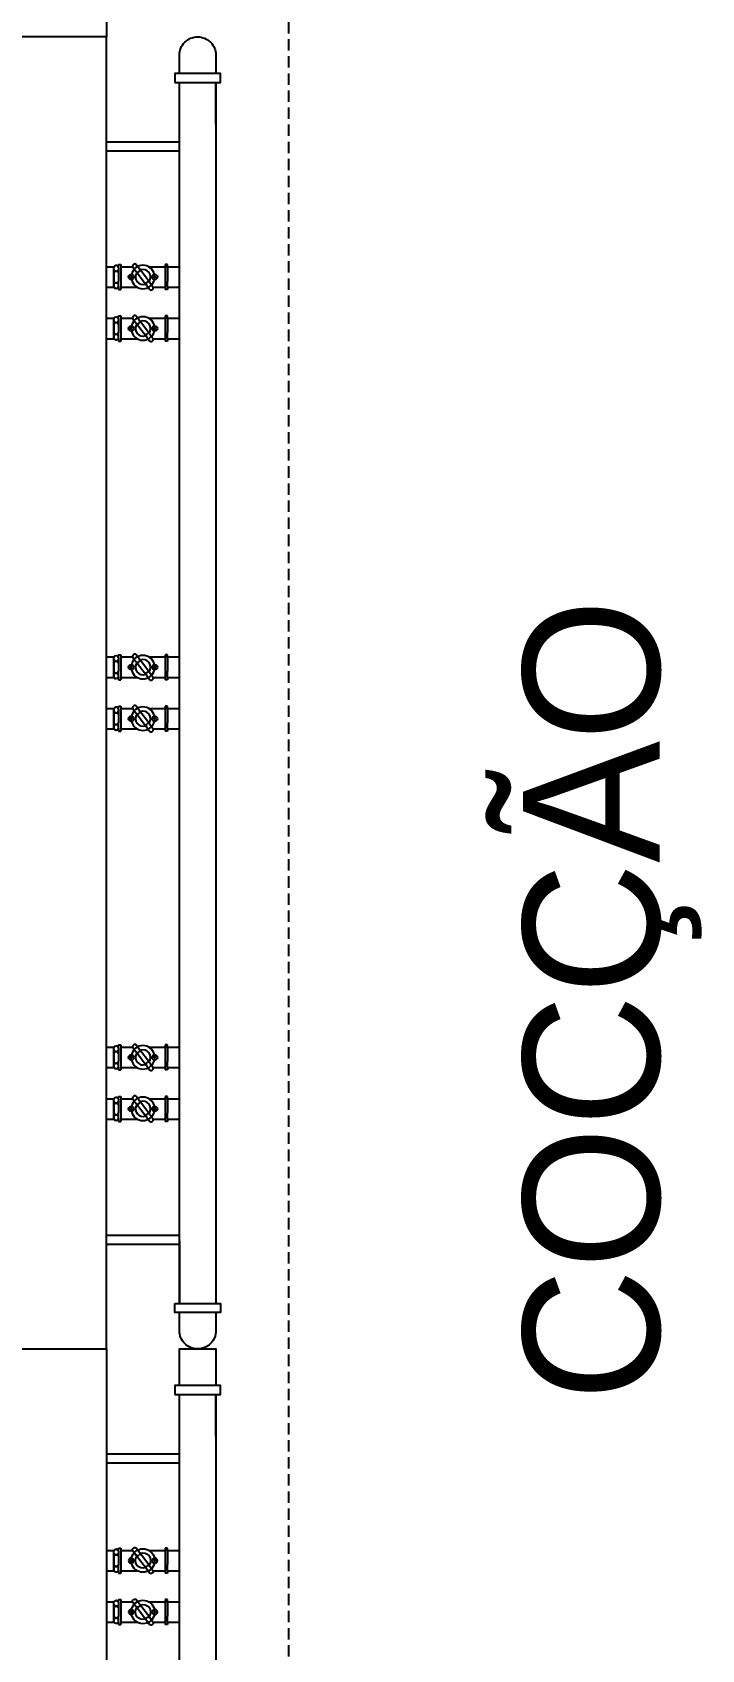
# Model space of a CAD drawing. Header units: millimetres. Extents: x -18806 to 201070, y -25046 to 92854.
# Drawn here: x 168016 to 168750, y 75923 to 77698 of the extents above; entities that cross this region are included whole.
import ezdxf
from ezdxf.enums import TextEntityAlignment as Align

# ---------------------------------------------------------------- set-up
doc = ezdxf.new("R2010")
doc.units = ezdxf.units.MM
doc.header["$LTSCALE"] = 50
doc.linetypes.add('HIDDEN', pattern=[0.375, 0.25, -0.125])
for name, color, linetype in [('LAYA', 8, 'Continuous'), ('LAYC', 4, 'Continuous'), ('LAYH', 7, 'Continuous')]:
    doc.layers.add(name, color=color, linetype=linetype)
doc.styles.add('2', font='stylu.ttf', dxfattribs={"height": 0.35})

# ---------------------------------------------------------------- blocks, each defined once
blk = doc.blocks.new('Fg_440')
at = {"layer": 'LAYA'}
for p, q in [((0.115, 0), (0.115, -0.08)), ((0.125, 0), (0.125, -0.08)), ((0.221, 0), (0.221, -0.0082)), ((0.2435, 0), (0.2435, -0.0082)), ((0.2775, 0), (0.2775, -0.0082)), ((0.3, 0), (0.3, -0.0082)), ((0.2185, -0.0131), (0.2185, -0.0156)), ((0.2217, -0.0131), (0.2185, -0.0131)), ((0.2185, -0.0156), (0.246, -0.0156)), ((0.2197, -0.0111), (0.2197, -0.0101)), ((0.221, -0.0156), (0.221, -0.0287)), ((0.2278, -0.0081), (0.2217, -0.0081)), ((0.2217, -0.0131), (0.2278, -0.0131)), ((0.2258, -0.0101), (0.2258, -0.0111)), ((0.2278, -0.0081), (0.2367, -0.0081)), ((0.2428, -0.0081), (0.2278, -0.0081)), ((0.2278, -0.0131), (0.2367, -0.0131)), ((0.2367, -0.0081), (0.2428, -0.0081)), ((0.2428, -0.0131), (0.2367, -0.0131)), ((0.2387, -0.0101), (0.2387, -0.0111)), ((0.2428, -0.0131), (0.246, -0.0131)), ((0.2435, -0.0156), (0.2435, -0.0338)), ((0.2448, -0.0111), (0.2448, -0.0101)), ((0.246, -0.0131), (0.246, -0.0156)), ((0.2782, -0.0131), (0.275, -0.0131)), ((0.275, -0.0131), (0.275, -0.0156)), ((0.275, -0.0156), (0.3025, -0.0156)), ((0.2762, -0.0111), (0.2762, -0.0101)), ((0.2775, -0.0156), (0.2775, -0.0287)), ((0.2843, -0.0081), (0.2782, -0.0081)), ((0.2782, -0.0131), (0.2843, -0.0131)), ((0.2823, -0.0101), (0.2823, -0.0111)), ((0.2993, -0.0081), (0.2843, -0.0081)), ((0.2843, -0.0081), (0.2932, -0.0081)), ((0.2843, -0.0131), (0.2932, -0.0131)), ((0.2932, -0.0081), (0.2993, -0.0081)), ((0.2993, -0.0131), (0.2932, -0.0131)), ((0.2952, -0.0101), (0.2952, -0.0111)), ((0.2993, -0.0131), (0.3025, -0.0131)), ((0.3, -0.0156), (0.3, -0.0338)), ((0.3013, -0.0111), (0.3013, -0.0101)), ((0.3025, -0.0131), (0.3025, -0.0156)), ((0.2234, -0.0363), (0.2187, -0.0327)), ((0.2215, -0.029), (0.2262, -0.0326)), ((0.2262, -0.0326), (0.2411, -0.0438)), ((0.28, -0.0363), (0.2752, -0.0327)), ((0.278, -0.029), (0.2827, -0.0326)), ((0.2827, -0.0326), (0.2976, -0.0438)), ((0.221, -0.0462), (0.221, -0.0644)), ((0.2383, -0.0475), (0.2234, -0.0363)), ((0.2383, -0.0475), (0.243, -0.051)), ((0.2411, -0.0438), (0.2458, -0.0473)), ((0.2435, -0.0513), (0.2435, -0.0644)), ((0.2775, -0.0462), (0.2775, -0.0644)), ((0.2948, -0.0475), (0.28, -0.0363)), ((0.2948, -0.0475), (0.2995, -0.051)), ((0.2976, -0.0438), (0.3023, -0.0473)), ((0.3, -0.0513), (0.3, -0.0644)), ((0.2185, -0.0644), (0.246, -0.0644)), ((0.2185, -0.0669), (0.2185, -0.0644)), ((0.2217, -0.0669), (0.2185, -0.0669)), ((0.221, -0.0669), (0.221, -0.08)), ((0.2217, -0.0669), (0.2278, -0.0669)), ((0.2278, -0.0669), (0.2367, -0.0669)), ((0.2428, -0.0669), (0.2367, -0.0669)), ((0.2428, -0.0669), (0.246, -0.0669)), ((0.2435, -0.0669), (0.2435, -0.08)), ((0.246, -0.0669), (0.246, -0.0644)), ((0.275, -0.0669), (0.275, -0.0644)), ((0.275, -0.0644), (0.3025, -0.0644)), ((0.2782, -0.0669), (0.275, -0.0669)), ((0.2775, -0.0669), (0.2775, -0.08)), ((0.2782, -0.0669), (0.2843, -0.0669)), ((0.2843, -0.0669), (0.2932, -0.0669)), ((0.2993, -0.0669), (0.2932, -0.0669)), ((0.2993, -0.0669), (0.3025, -0.0669)), ((0.3, -0.0669), (0.3, -0.08)), ((0.3025, -0.0669), (0.3025, -0.0644)), ((0.0956, -0.12), (0.05, -0.12))]:
    blk.add_line(p, q, dxfattribs=at)
for points in [[(0.04, -0.08), (0, -0.08), (0, -0.12), (0.04, -0.12)], [(0.95, -0.08), (0.05, -0.08)], [(0.05, -0.12), (0.95, -0.12)]]:
    blk.add_lwpolyline(points, dxfattribs=at)
blk.add_lwpolyline([(0.05, -0.075), (0.05, -0.125), (0.04, -0.125), (0.04, -0.075)], close=True, dxfattribs=at)
for centre, radius in [((0.2322, -0.0271), 0.00289), ((0.2322, -0.0271), 0.00089), ((0.2887, -0.0271), 0.00289), ((0.2887, -0.0271), 0.00089), ((0.2322, -0.0529), 0.00289), ((0.2322, -0.0529), 0.00089), ((0.2887, -0.0529), 0.00289), ((0.2887, -0.0529), 0.00089)]:
    blk.add_circle(centre, radius, dxfattribs=at)
for centre, radius, start, end in [((0.2217, -0.0101), 0.002, 90, 180), ((0.2217, -0.0111), 0.002, 180, 270), ((0.2238, -0.0101), 0.002, 0, 90), ((0.2238, -0.0111), 0.002, 270, 0), ((0.2278, -0.0101), 0.002, 90, 180), ((0.2278, -0.0111), 0.002, 180, 270), ((0.2367, -0.0101), 0.002, 0, 90), ((0.2367, -0.0111), 0.002, 270, 0), ((0.2407, -0.0101), 0.002, 90, 180), ((0.2407, -0.0111), 0.002, 180, 270), ((0.2428, -0.0101), 0.002, 0, 90), ((0.2428, -0.0111), 0.002, 270, 0), ((0.2782, -0.0101), 0.002, 90, 180), ((0.2782, -0.0111), 0.002, 180, 270), ((0.2803, -0.0101), 0.002, 0, 90), ((0.2803, -0.0111), 0.002, 270, 0), ((0.2843, -0.0101), 0.002, 90, 180), ((0.2843, -0.0111), 0.002, 180, 270), ((0.2932, -0.0101), 0.002, 0, 90), ((0.2932, -0.0111), 0.002, 270, 0), ((0.2972, -0.0101), 0.002, 90, 180), ((0.2972, -0.0111), 0.002, 180, 270), ((0.2993, -0.0101), 0.002, 0, 90), ((0.2993, -0.0111), 0.002, 270, 0), ((0.2199, -0.0311), 0.002, 144.1974, 233.0129), ((0.2322, -0.04), 0.0172, 141.8283, 144.1974), ((0.2203, -0.0306), 0.002, 53.0129, 141.8283), ((0.2322, -0.04), 0.0129, 102.8958, 257.1042), ((0.225, -0.0342), 0.002, 324.0755, 53.0129), ((0.2405, -0.0454), 0.0172, 144.0755, 145.9517), ((0.2322, -0.04), 0.00831, 339.1896, 126.8361), ((0.2322, -0.04), 0.0129, 282.8958, 77.1042), ((0.2764, -0.0311), 0.002, 144.1974, 233.0129), ((0.2887, -0.04), 0.0172, 141.8283, 144.1974), ((0.2768, -0.0306), 0.002, 53.0129, 141.8283), ((0.2887, -0.04), 0.0129, 102.8958, 257.1042), ((0.2815, -0.0342), 0.002, 324.0755, 53.0129), ((0.2971, -0.0454), 0.0172, 144.0755, 145.9517), ((0.2887, -0.04), 0.00831, 339.1896, 126.8361), ((0.2887, -0.04), 0.0129, 282.8958, 77.1042), ((0.2246, -0.0347), 0.002, 233.0129, 325.9517), ((0.2322, -0.04), 0.00831, 159.1896, 306.8361), ((0.2395, -0.0459), 0.002, 141.5127, 233.0129), ((0.2245, -0.034), 0.0172, 321.5127, 323.3879), ((0.2399, -0.0454), 0.002, 53.0129, 143.3879), ((0.2442, -0.0494), 0.002, 233.0129, 321.8283), ((0.2322, -0.04), 0.0172, 321.8283, 324.1974), ((0.2446, -0.0489), 0.002, 324.1974, 53.0129), ((0.2812, -0.0347), 0.002, 233.0129, 325.9517), ((0.2887, -0.04), 0.00831, 159.1896, 306.8361), ((0.2961, -0.0459), 0.002, 141.5127, 233.0129), ((0.281, -0.034), 0.0172, 321.5127, 323.3879), ((0.2964, -0.0454), 0.002, 53.0129, 143.3879), ((0.3007, -0.0494), 0.002, 233.0129, 321.8283), ((0.3011, -0.0489), 0.002, 324.1974, 53.0129), ((0.2887, -0.04), 0.0172, 321.8283, 324.1974)]:
    blk.add_arc(centre, radius, start, end, dxfattribs=at)
at = {"layer": 'LAYC'}
blk.add_lwpolyline([(1, 0), (1, 1), (0, 1), (0, 0)], close=True, dxfattribs=at)
blk = doc.blocks.new('Fg_460')
at = {"layer": 'LAYA'}
for p, q in [((-1.3444, 1.12), (-1.39, 1.12)), ((-0.0956, 1.12), (-0.05, 1.12)), ((-1.325, 1), (-1.325, 1.08)), ((-1.315, 1), (-1.315, 1.08)), ((-1.1903, 1.0669), (-1.1903, 1.0644)), ((-1.1871, 1.0669), (-1.1903, 1.0669)), ((-1.1878, 1.0669), (-1.1878, 1.08)), ((-1.1871, 1.0669), (-1.1809, 1.0669)), ((-1.1809, 1.0669), (-1.1721, 1.0669)), ((-1.166, 1.0669), (-1.1721, 1.0669)), ((-1.166, 1.0669), (-1.1628, 1.0669)), ((-1.1653, 1.0669), (-1.1653, 1.08)), ((-1.1628, 1.0669), (-1.1628, 1.0644)), ((-1.1305, 1.0669), (-1.1337, 1.0669)), ((-1.1337, 1.0669), (-1.1337, 1.0644)), ((-1.1312, 1.0669), (-1.1312, 1.08)), ((-1.1305, 1.0669), (-1.1244, 1.0669)), ((-1.1244, 1.0669), (-1.1156, 1.0669)), ((-1.1095, 1.0669), (-1.1156, 1.0669)), ((-1.1095, 1.0669), (-1.1062, 1.0669)), ((-1.1087, 1.0669), (-1.1087, 1.08)), ((-1.1062, 1.0669), (-1.1062, 1.0644)), ((-0.762, 1.0669), (-0.762, 1.0644)), ((-0.7588, 1.0669), (-0.762, 1.0669)), ((-0.7595, 1.0669), (-0.7595, 1.08)), ((-0.7588, 1.0669), (-0.7527, 1.0669)), ((-0.7527, 1.0669), (-0.7438, 1.0669)), ((-0.7377, 1.0669), (-0.7438, 1.0669)), ((-0.7377, 1.0669), (-0.7345, 1.0669)), ((-0.737, 1.0669), (-0.737, 1.08)), ((-0.7345, 1.0669), (-0.7345, 1.0644)), ((-0.7023, 1.0669), (-0.7055, 1.0669)), ((-0.7055, 1.0669), (-0.7055, 1.0644)), ((-0.703, 1.0669), (-0.703, 1.08)), ((-0.7023, 1.0669), (-0.6962, 1.0669)), ((-0.6962, 1.0669), (-0.6873, 1.0669)), ((-0.6812, 1.0669), (-0.6873, 1.0669)), ((-0.6812, 1.0669), (-0.678, 1.0669)), ((-0.6805, 1.0669), (-0.6805, 1.08)), ((-0.678, 1.0669), (-0.678, 1.0644)), ((-0.3338, 1.0669), (-0.3338, 1.0644)), ((-0.3305, 1.0669), (-0.3338, 1.0669)), ((-0.3313, 1.0669), (-0.3313, 1.08)), ((-0.3305, 1.0669), (-0.3244, 1.0669)), ((-0.3244, 1.0669), (-0.3156, 1.0669)), ((-0.3095, 1.0669), (-0.3156, 1.0669)), ((-0.3095, 1.0669), (-0.3062, 1.0669)), ((-0.3088, 1.0669), (-0.3088, 1.08)), ((-0.3062, 1.0669), (-0.3062, 1.0644)), ((-0.274, 1.0669), (-0.2772, 1.0669)), ((-0.2772, 1.0669), (-0.2772, 1.0644)), ((-0.2747, 1.0669), (-0.2747, 1.08)), ((-0.274, 1.0669), (-0.2679, 1.0669)), ((-0.2679, 1.0669), (-0.2591, 1.0669)), ((-0.2529, 1.0669), (-0.2591, 1.0669)), ((-0.2529, 1.0669), (-0.2497, 1.0669)), ((-0.2522, 1.0669), (-0.2522, 1.08)), ((-0.2497, 1.0669), (-0.2497, 1.0644)), ((-0.125, 1), (-0.125, 1.08)), ((-0.1187, 1.08), (-0.05, 1.08)), ((-0.115, 1), (-0.115, 1.08)), ((-1.1903, 1.0644), (-1.1628, 1.0644)), ((-1.1878, 1.0462), (-1.1878, 1.0644)), ((-1.1704, 1.0475), (-1.1853, 1.0363)), ((-1.1704, 1.0475), (-1.1658, 1.051)), ((-1.1676, 1.0438), (-1.163, 1.0473)), ((-1.1653, 1.0513), (-1.1653, 1.0644)), ((-1.1337, 1.0644), (-1.1062, 1.0644)), ((-1.1312, 1.0462), (-1.1312, 1.0644)), ((-1.1139, 1.0475), (-1.1288, 1.0363)), ((-1.1139, 1.0475), (-1.1093, 1.051)), ((-1.1111, 1.0438), (-1.1065, 1.0473)), ((-1.1087, 1.0513), (-1.1087, 1.0644)), ((-0.762, 1.0644), (-0.7345, 1.0644)), ((-0.7595, 1.0462), (-0.7595, 1.0644)), ((-0.7422, 1.0475), (-0.7571, 1.0363)), ((-0.7422, 1.0475), (-0.7375, 1.051)), ((-0.7394, 1.0438), (-0.7347, 1.0473)), ((-0.737, 1.0513), (-0.737, 1.0644)), ((-0.7055, 1.0644), (-0.678, 1.0644)), ((-0.703, 1.0462), (-0.703, 1.0644)), ((-0.6856, 1.0475), (-0.7005, 1.0363)), ((-0.6856, 1.0475), (-0.681, 1.051)), ((-0.6829, 1.0438), (-0.6782, 1.0473)), ((-0.6805, 1.0513), (-0.6805, 1.0644)), ((-0.3338, 1.0644), (-0.3062, 1.0644)), ((-0.3313, 1.0462), (-0.3313, 1.0644)), ((-0.3139, 1.0475), (-0.3288, 1.0363)), ((-0.3139, 1.0475), (-0.3093, 1.051)), ((-0.3111, 1.0438), (-0.3065, 1.0473)), ((-0.3088, 1.0513), (-0.3088, 1.0644)), ((-0.2772, 1.0644), (-0.2497, 1.0644)), ((-0.2747, 1.0462), (-0.2747, 1.0644)), ((-0.2574, 1.0475), (-0.2723, 1.0363)), ((-0.2574, 1.0475), (-0.2528, 1.051)), ((-0.2546, 1.0438), (-0.25, 1.0473)), ((-0.2522, 1.0513), (-0.2522, 1.0644)), ((-1.1853, 1.0363), (-1.19, 1.0327)), ((-1.1872, 1.029), (-1.1825, 1.0326)), ((-1.1825, 1.0326), (-1.1676, 1.0438)), ((-1.1653, 1.0156), (-1.1653, 1.0338)), ((-1.1288, 1.0363), (-1.1335, 1.0327)), ((-1.1307, 1.029), (-1.126, 1.0326)), ((-1.126, 1.0326), (-1.1111, 1.0438)), ((-1.1087, 1.0156), (-1.1087, 1.0338)), ((-0.7571, 1.0363), (-0.7618, 1.0327)), ((-0.759, 1.029), (-0.7543, 1.0326)), ((-0.7543, 1.0326), (-0.7394, 1.0438)), ((-0.737, 1.0156), (-0.737, 1.0338)), ((-0.7005, 1.0363), (-0.7053, 1.0327)), ((-0.7025, 1.029), (-0.6978, 1.0326)), ((-0.6978, 1.0326), (-0.6829, 1.0438)), ((-0.6805, 1.0156), (-0.6805, 1.0338)), ((-0.3288, 1.0363), (-0.3335, 1.0327)), ((-0.3307, 1.029), (-0.326, 1.0326)), ((-0.326, 1.0326), (-0.3111, 1.0438)), ((-0.3088, 1.0156), (-0.3088, 1.0338)), ((-0.2723, 1.0363), (-0.277, 1.0327)), ((-0.2742, 1.029), (-0.2695, 1.0326)), ((-0.2695, 1.0326), (-0.2546, 1.0438)), ((-0.2522, 1.0156), (-0.2522, 1.0338)), ((-1.1903, 1.0156), (-1.1628, 1.0156)), ((-1.1903, 1.0131), (-1.1903, 1.0156)), ((-1.1871, 1.0131), (-1.1903, 1.0131)), ((-1.1878, 1.0156), (-1.1878, 1.0287)), ((-1.1871, 1.0131), (-1.1809, 1.0131)), ((-1.1809, 1.0131), (-1.1721, 1.0131)), ((-1.166, 1.0131), (-1.1721, 1.0131)), ((-1.166, 1.0131), (-1.1628, 1.0131)), ((-1.1628, 1.0131), (-1.1628, 1.0156)), ((-1.1337, 1.0131), (-1.1337, 1.0156)), ((-1.1337, 1.0156), (-1.1062, 1.0156)), ((-1.1305, 1.0131), (-1.1337, 1.0131)), ((-1.1312, 1.0156), (-1.1312, 1.0287)), ((-1.1305, 1.0131), (-1.1244, 1.0131)), ((-1.1244, 1.0131), (-1.1156, 1.0131)), ((-1.1095, 1.0131), (-1.1156, 1.0131)), ((-1.1095, 1.0131), (-1.1062, 1.0131)), ((-1.1062, 1.0131), (-1.1062, 1.0156)), ((-0.762, 1.0156), (-0.7345, 1.0156)), ((-0.762, 1.0131), (-0.762, 1.0156)), ((-0.7588, 1.0131), (-0.762, 1.0131)), ((-0.7595, 1.0156), (-0.7595, 1.0287)), ((-0.7588, 1.0131), (-0.7527, 1.0131)), ((-0.7527, 1.0131), (-0.7438, 1.0131)), ((-0.7377, 1.0131), (-0.7438, 1.0131)), ((-0.7377, 1.0131), (-0.7345, 1.0131)), ((-0.7345, 1.0131), (-0.7345, 1.0156)), ((-0.7055, 1.0131), (-0.7055, 1.0156)), ((-0.7055, 1.0156), (-0.678, 1.0156)), ((-0.7023, 1.0131), (-0.7055, 1.0131)), ((-0.703, 1.0156), (-0.703, 1.0287)), ((-0.7023, 1.0131), (-0.6962, 1.0131)), ((-0.6962, 1.0131), (-0.6873, 1.0131)), ((-0.6812, 1.0131), (-0.6873, 1.0131)), ((-0.6812, 1.0131), (-0.678, 1.0131)), ((-0.678, 1.0131), (-0.678, 1.0156)), ((-0.3338, 1.0156), (-0.3062, 1.0156)), ((-0.3338, 1.0131), (-0.3338, 1.0156)), ((-0.3305, 1.0131), (-0.3338, 1.0131)), ((-0.3313, 1.0156), (-0.3313, 1.0287)), ((-0.3305, 1.0131), (-0.3244, 1.0131)), ((-0.3244, 1.0131), (-0.3156, 1.0131)), ((-0.3095, 1.0131), (-0.3156, 1.0131)), ((-0.3095, 1.0131), (-0.3062, 1.0131)), ((-0.3062, 1.0131), (-0.3062, 1.0156)), ((-0.2772, 1.0131), (-0.2772, 1.0156)), ((-0.2772, 1.0156), (-0.2497, 1.0156)), ((-0.274, 1.0131), (-0.2772, 1.0131)), ((-0.2747, 1.0156), (-0.2747, 1.0287)), ((-0.274, 1.0131), (-0.2679, 1.0131)), ((-0.2679, 1.0131), (-0.2591, 1.0131)), ((-0.2529, 1.0131), (-0.2591, 1.0131)), ((-0.2529, 1.0131), (-0.2497, 1.0131)), ((-0.2497, 1.0131), (-0.2497, 1.0156)), ((-1.1891, 1.0111), (-1.1891, 1.0101)), ((-1.1878, 1), (-1.1878, 1.0082)), ((-1.1809, 1.0081), (-1.1871, 1.0081)), ((-1.1829, 1.0101), (-1.1829, 1.0111)), ((-1.166, 1.0081), (-1.1809, 1.0081)), ((-1.1809, 1.0081), (-1.1721, 1.0081)), ((-1.1721, 1.0081), (-1.166, 1.0081)), ((-1.1701, 1.0101), (-1.1701, 1.0111)), ((-1.1653, 1), (-1.1653, 1.0082)), ((-1.164, 1.0111), (-1.164, 1.0101)), ((-1.1325, 1.0111), (-1.1325, 1.0101)), ((-1.1312, 1), (-1.1312, 1.0082)), ((-1.1244, 1.0081), (-1.1305, 1.0081)), ((-1.1264, 1.0101), (-1.1264, 1.0111)), ((-1.1244, 1.0081), (-1.1156, 1.0081)), ((-1.1095, 1.0081), (-1.1244, 1.0081)), ((-1.1156, 1.0081), (-1.1095, 1.0081)), ((-1.1136, 1.0101), (-1.1136, 1.0111)), ((-1.1087, 1), (-1.1087, 1.0082)), ((-1.1075, 1.0111), (-1.1075, 1.0101)), ((-0.7608, 1.0111), (-0.7608, 1.0101)), ((-0.7595, 1), (-0.7595, 1.0082)), ((-0.7527, 1.0081), (-0.7588, 1.0081)), ((-0.7547, 1.0101), (-0.7547, 1.0111)), ((-0.7377, 1.0081), (-0.7527, 1.0081)), ((-0.7527, 1.0081), (-0.7438, 1.0081)), ((-0.7438, 1.0081), (-0.7377, 1.0081)), ((-0.7418, 1.0101), (-0.7418, 1.0111)), ((-0.737, 1), (-0.737, 1.0082)), ((-0.7357, 1.0111), (-0.7357, 1.0101)), ((-0.7043, 1.0111), (-0.7043, 1.0101)), ((-0.703, 1), (-0.703, 1.0082)), ((-0.6962, 1.0081), (-0.7023, 1.0081)), ((-0.6982, 1.0101), (-0.6982, 1.0111)), ((-0.6962, 1.0081), (-0.6873, 1.0081)), ((-0.6812, 1.0081), (-0.6962, 1.0081)), ((-0.6873, 1.0081), (-0.6812, 1.0081)), ((-0.6853, 1.0101), (-0.6853, 1.0111)), ((-0.6805, 1), (-0.6805, 1.0082)), ((-0.6792, 1.0111), (-0.6792, 1.0101)), ((-0.3325, 1.0111), (-0.3325, 1.0101)), ((-0.3313, 1), (-0.3313, 1.0082)), ((-0.3244, 1.0081), (-0.3305, 1.0081)), ((-0.3264, 1.0101), (-0.3264, 1.0111)), ((-0.3095, 1.0081), (-0.3244, 1.0081)), ((-0.3244, 1.0081), (-0.3156, 1.0081)), ((-0.3156, 1.0081), (-0.3095, 1.0081)), ((-0.3136, 1.0101), (-0.3136, 1.0111)), ((-0.3088, 1), (-0.3088, 1.0082)), ((-0.3075, 1.0111), (-0.3075, 1.0101)), ((-0.276, 1.0111), (-0.276, 1.0101)), ((-0.2747, 1), (-0.2747, 1.0082)), ((-0.2679, 1.0081), (-0.274, 1.0081)), ((-0.2699, 1.0101), (-0.2699, 1.0111)), ((-0.2679, 1.0081), (-0.2591, 1.0081)), ((-0.2529, 1.0081), (-0.2679, 1.0081)), ((-0.2591, 1.0081), (-0.2529, 1.0081)), ((-0.2571, 1.0101), (-0.2571, 1.0111)), ((-0.2522, 1), (-0.2522, 1.0082)), ((-0.2509, 1.0111), (-0.2509, 1.0101))]:
    blk.add_line(p, q, dxfattribs=at)
for points in [[(-1.4, 1.08), (-1.42, 1.08, -0.414214), (-1.44, 1.1), (-1.44, 1.1, -0.414214), (-1.42, 1.12), (-1.4, 1.12)], [(-0.04, 1.12), (-0.02, 1.12, -0.414214), (0, 1.1), (0, 1.1, -0.414214), (-0.02, 1.08), (-0.04, 1.08)]]:
    blk.add_lwpolyline(points, format="xyb", dxfattribs=at)
for points in [[(-1.39, 1.075), (-1.39, 1.125), (-1.4, 1.125), (-1.4, 1.075)], [(-0.05, 1.075), (-0.05, 1.125), (-0.04, 1.125), (-0.04, 1.075)]]:
    blk.add_lwpolyline(points, close=True, dxfattribs=at)
for points in [[(-1.39, 1.12), (-0.05, 1.12)], [(-0.05, 1.08), (-1.39, 1.08)]]:
    blk.add_lwpolyline(points, dxfattribs=at)
for centre, radius in [((-1.1765, 1.0529), 0.00289), ((-1.1765, 1.0529), 0.00089), ((-1.12, 1.0529), 0.00289), ((-1.12, 1.0529), 0.00089), ((-0.7483, 1.0529), 0.00289), ((-0.7483, 1.0529), 0.00089), ((-0.6917, 1.0529), 0.00289), ((-0.6917, 1.0529), 0.00089), ((-0.32, 1.0529), 0.00289), ((-0.32, 1.0529), 0.00089), ((-0.2635, 1.0529), 0.00289), ((-0.2635, 1.0529), 0.00089), ((-1.1765, 1.0271), 0.00289), ((-1.12, 1.0271), 0.00289), ((-0.7483, 1.0271), 0.00289), ((-0.6917, 1.0271), 0.00289), ((-0.32, 1.0271), 0.00289), ((-0.2635, 1.0271), 0.00289), ((-1.1765, 1.0271), 0.00089), ((-1.12, 1.0271), 0.00089), ((-0.7483, 1.0271), 0.00089), ((-0.6917, 1.0271), 0.00089), ((-0.32, 1.0271), 0.00089), ((-0.2635, 1.0271), 0.00089)]:
    blk.add_circle(centre, radius, dxfattribs=at)
for centre, radius, start, end in [((-1.1765, 1.04), 0.0129, 102.8958, 257.1042), ((-1.1765, 1.04), 0.00831, 53.1639, 200.8104), ((-1.1765, 1.04), 0.0129, 282.8958, 77.1042), ((-1.1692, 1.0459), 0.002, 126.9871, 218.4873), ((-1.1646, 1.0494), 0.002, 38.1717, 126.9871), ((-1.1765, 1.04), 0.0172, 35.8026, 38.1717), ((-1.1642, 1.0489), 0.002, 306.9871, 35.8026), ((-1.12, 1.04), 0.0129, 102.8958, 257.1042), ((-1.12, 1.04), 0.00831, 53.1639, 200.8104), ((-1.12, 1.04), 0.0129, 282.8958, 77.1042), ((-1.1127, 1.0459), 0.002, 126.9871, 218.4873), ((-1.1081, 1.0494), 0.002, 38.1717, 126.9871), ((-1.12, 1.04), 0.0172, 35.8026, 38.1717), ((-1.1077, 1.0489), 0.002, 306.9871, 35.8026), ((-0.7483, 1.04), 0.0129, 102.8958, 257.1042), ((-0.7483, 1.04), 0.00831, 53.1639, 200.8104), ((-0.7483, 1.04), 0.0129, 282.8958, 77.1042), ((-0.741, 1.0459), 0.002, 126.9871, 218.4873), ((-0.7363, 1.0494), 0.002, 38.1717, 126.9871), ((-0.7483, 1.04), 0.0172, 35.8026, 38.1717), ((-0.7359, 1.0489), 0.002, 306.9871, 35.8026), ((-0.6917, 1.04), 0.0129, 102.8958, 257.1042), ((-0.6917, 1.04), 0.00831, 53.1639, 200.8104), ((-0.6917, 1.04), 0.0129, 282.8958, 77.1042), ((-0.6844, 1.0459), 0.002, 126.9871, 218.4873), ((-0.6798, 1.0494), 0.002, 38.1717, 126.9871), ((-0.6917, 1.04), 0.0172, 35.8026, 38.1717), ((-0.6794, 1.0489), 0.002, 306.9871, 35.8026), ((-0.32, 1.04), 0.0129, 102.8958, 257.1042), ((-0.32, 1.04), 0.00831, 53.1639, 200.8104), ((-0.32, 1.04), 0.0129, 282.8958, 77.1042), ((-0.3127, 1.0459), 0.002, 126.9871, 218.4873), ((-0.3081, 1.0494), 0.002, 38.1717, 126.9871), ((-0.32, 1.04), 0.0172, 35.8026, 38.1717), ((-0.3077, 1.0489), 0.002, 306.9871, 35.8026), ((-0.2635, 1.04), 0.0129, 102.8958, 257.1042), ((-0.2635, 1.04), 0.00831, 53.1639, 200.8104), ((-0.2635, 1.04), 0.0129, 282.8958, 77.1042), ((-0.2562, 1.0459), 0.002, 126.9871, 218.4873), ((-0.2516, 1.0494), 0.002, 38.1717, 126.9871), ((-0.2635, 1.04), 0.0172, 35.8026, 38.1717), ((-0.2512, 1.0489), 0.002, 306.9871, 35.8026), ((-1.1888, 1.0311), 0.002, 126.9871, 215.8026), ((-1.1765, 1.04), 0.0172, 215.8026, 218.1717), ((-1.1841, 1.0347), 0.002, 34.0483, 126.9871), ((-1.1837, 1.0342), 0.002, 306.9871, 35.9245), ((-1.1682, 1.0454), 0.0172, 214.0483, 215.9245), ((-1.1765, 1.04), 0.00831, 233.1639, 20.8104), ((-1.1842, 1.034), 0.0172, 36.6121, 38.4873), ((-1.1688, 1.0454), 0.002, 216.6121, 306.9871), ((-1.1323, 1.0311), 0.002, 126.9871, 215.8026), ((-1.12, 1.04), 0.0172, 215.8026, 218.1717), ((-1.1276, 1.0347), 0.002, 34.0483, 126.9871), ((-1.1272, 1.0342), 0.002, 306.9871, 35.9245), ((-1.1117, 1.0454), 0.0172, 214.0483, 215.9245), ((-1.12, 1.04), 0.00831, 233.1639, 20.8104), ((-1.1277, 1.034), 0.0172, 36.6121, 38.4873), ((-1.1123, 1.0454), 0.002, 216.6121, 306.9871), ((-0.7606, 1.0311), 0.002, 126.9871, 215.8026), ((-0.7483, 1.04), 0.0172, 215.8026, 218.1717), ((-0.7558, 1.0347), 0.002, 34.0483, 126.9871), ((-0.7555, 1.0342), 0.002, 306.9871, 35.9245), ((-0.74, 1.0454), 0.0172, 214.0483, 215.9245), ((-0.7483, 1.04), 0.00831, 233.1639, 20.8104), ((-0.756, 1.034), 0.0172, 36.6121, 38.4873), ((-0.7406, 1.0454), 0.002, 216.6121, 306.9871), ((-0.7041, 1.0311), 0.002, 126.9871, 215.8026), ((-0.6917, 1.04), 0.0172, 215.8026, 218.1717), ((-0.6993, 1.0347), 0.002, 34.0483, 126.9871), ((-0.699, 1.0342), 0.002, 306.9871, 35.9245), ((-0.6834, 1.0454), 0.0172, 214.0483, 215.9245), ((-0.6917, 1.04), 0.00831, 233.1639, 20.8104), ((-0.6995, 1.034), 0.0172, 36.6121, 38.4873), ((-0.6841, 1.0454), 0.002, 216.6121, 306.9871), ((-0.3323, 1.0311), 0.002, 126.9871, 215.8026), ((-0.32, 1.04), 0.0172, 215.8026, 218.1717), ((-0.3276, 1.0347), 0.002, 34.0483, 126.9871), ((-0.3272, 1.0342), 0.002, 306.9871, 35.9245), ((-0.3117, 1.0454), 0.0172, 214.0483, 215.9245), ((-0.32, 1.04), 0.00831, 233.1639, 20.8104), ((-0.3277, 1.034), 0.0172, 36.6121, 38.4873), ((-0.3123, 1.0454), 0.002, 216.6121, 306.9871), ((-0.2758, 1.0311), 0.002, 126.9871, 215.8026), ((-0.2635, 1.04), 0.0172, 215.8026, 218.1717), ((-0.2711, 1.0347), 0.002, 34.0483, 126.9871), ((-0.2707, 1.0342), 0.002, 306.9871, 35.9245), ((-0.2552, 1.0454), 0.0172, 214.0483, 215.9245), ((-0.2635, 1.04), 0.00831, 233.1639, 20.8104), ((-0.2712, 1.034), 0.0172, 36.6121, 38.4873), ((-0.2558, 1.0454), 0.002, 216.6121, 306.9871), ((-1.1884, 1.0306), 0.002, 218.1717, 306.9871), ((-1.1871, 1.0111), 0.002, 90, 180), ((-1.1849, 1.0111), 0.002, 0, 90), ((-1.1809, 1.0111), 0.002, 90, 180), ((-1.1721, 1.0111), 0.002, 0, 90), ((-1.1681, 1.0111), 0.002, 90, 180), ((-1.166, 1.0111), 0.002, 0, 90), ((-1.1319, 1.0306), 0.002, 218.1717, 306.9871), ((-1.1305, 1.0111), 0.002, 90, 180), ((-1.1284, 1.0111), 0.002, 0, 90), ((-1.1244, 1.0111), 0.002, 90, 180), ((-1.1156, 1.0111), 0.002, 0, 90), ((-1.1116, 1.0111), 0.002, 90, 180), ((-1.1095, 1.0111), 0.002, 0, 90), ((-0.7602, 1.0306), 0.002, 218.1717, 306.9871), ((-0.7588, 1.0111), 0.002, 90, 180), ((-0.7567, 1.0111), 0.002, 0, 90), ((-0.7527, 1.0111), 0.002, 90, 180), ((-0.7438, 1.0111), 0.002, 0, 90), ((-0.7398, 1.0111), 0.002, 90, 180), ((-0.7377, 1.0111), 0.002, 0, 90), ((-0.7037, 1.0306), 0.002, 218.1717, 306.9871), ((-0.7023, 1.0111), 0.002, 90, 180), ((-0.7002, 1.0111), 0.002, 0, 90), ((-0.6962, 1.0111), 0.002, 90, 180), ((-0.6873, 1.0111), 0.002, 0, 90), ((-0.6833, 1.0111), 0.002, 90, 180), ((-0.6812, 1.0111), 0.002, 0, 90), ((-0.3319, 1.0306), 0.002, 218.1717, 306.9871), ((-0.3305, 1.0111), 0.002, 90, 180), ((-0.3284, 1.0111), 0.002, 0, 90), ((-0.3244, 1.0111), 0.002, 90, 180), ((-0.3156, 1.0111), 0.002, 0, 90), ((-0.3116, 1.0111), 0.002, 90, 180), ((-0.3095, 1.0111), 0.002, 0, 90), ((-0.2754, 1.0306), 0.002, 218.1717, 306.9871), ((-0.274, 1.0111), 0.002, 90, 180), ((-0.2719, 1.0111), 0.002, 0, 90), ((-0.2679, 1.0111), 0.002, 90, 180), ((-0.2591, 1.0111), 0.002, 0, 90), ((-0.2551, 1.0111), 0.002, 90, 180), ((-0.2529, 1.0111), 0.002, 0, 90), ((-1.1871, 1.0101), 0.002, 180, 270), ((-1.1849, 1.0101), 0.002, 270, 0), ((-1.1809, 1.0101), 0.002, 180, 270), ((-1.1721, 1.0101), 0.002, 270, 0), ((-1.1681, 1.0101), 0.002, 180, 270), ((-1.166, 1.0101), 0.002, 270, 0), ((-1.1305, 1.0101), 0.002, 180, 270), ((-1.1284, 1.0101), 0.002, 270, 0), ((-1.1244, 1.0101), 0.002, 180, 270), ((-1.1156, 1.0101), 0.002, 270, 0), ((-1.1116, 1.0101), 0.002, 180, 270), ((-1.1095, 1.0101), 0.002, 270, 0), ((-0.7588, 1.0101), 0.002, 180, 270), ((-0.7567, 1.0101), 0.002, 270, 0), ((-0.7527, 1.0101), 0.002, 180, 270), ((-0.7438, 1.0101), 0.002, 270, 0), ((-0.7398, 1.0101), 0.002, 180, 270), ((-0.7377, 1.0101), 0.002, 270, 0), ((-0.7023, 1.0101), 0.002, 180, 270), ((-0.7002, 1.0101), 0.002, 270, 0), ((-0.6962, 1.0101), 0.002, 180, 270), ((-0.6873, 1.0101), 0.002, 270, 0), ((-0.6833, 1.0101), 0.002, 180, 270), ((-0.6812, 1.0101), 0.002, 270, 0), ((-0.3305, 1.0101), 0.002, 180, 270), ((-0.3284, 1.0101), 0.002, 270, 0), ((-0.3244, 1.0101), 0.002, 180, 270), ((-0.3156, 1.0101), 0.002, 270, 0), ((-0.3116, 1.0101), 0.002, 180, 270), ((-0.3095, 1.0101), 0.002, 270, 0), ((-0.274, 1.0101), 0.002, 180, 270), ((-0.2719, 1.0101), 0.002, 270, 0), ((-0.2679, 1.0101), 0.002, 180, 270), ((-0.2591, 1.0101), 0.002, 270, 0), ((-0.2551, 1.0101), 0.002, 180, 270), ((-0.2529, 1.0101), 0.002, 270, 0)]:
    blk.add_arc(centre, radius, start, end, dxfattribs=at)
at = {"layer": 'LAYC'}
blk.add_lwpolyline([(0, 0), (0, 1), (-1.44, 1), (-1.44, 0)], close=True, dxfattribs=at)
blk = doc.blocks.new('BM-100')
at = {"layer": 'LAYC'}
blk.add_lwpolyline([(-1, 0.7), (0, 0.7), (0, 0), (-1, 0)], close=True, dxfattribs=at)

msp = doc.modelspace()

# ---------------------------------------------------------------- linework, layer by layer
at = {"layer": 'LAYC', "linetype": 'HIDDEN'}
msp.add_lwpolyline([(168297.012, 73252.825), (168297.012, 78592.825), (166897.012, 78592.825), (166897.012, 73252.825)], close=True, dxfattribs=at)

# ---------------------------------------------------------------- block references
at = {"layer": 'LAYC', "xscale": 1000, "yscale": 1000, "zscale": 1000}
msp.add_blockref('BM-100', (168097.012, 77692.825), dxfattribs=at)
at = {"layer": 'LAYC', "extrusion": (0, 0, -1), "xscale": 1000, "yscale": 1000, "zscale": -1000, "rotation": 270}
msp.add_blockref('Fg_440', (-168097.012, 76252.825), dxfattribs=at)
at = {"layer": 'LAYH', "xscale": 1000, "yscale": 1000, "zscale": 1000, "rotation": 270}
msp.add_blockref('Fg_460', (167097.012, 76252.825), dxfattribs=at)

# ---------------------------------------------------------------- texts
at = {"color": 7, "style": '2'}
msp.add_text('COCÇÃO', height=150, rotation=90, dxfattribs=at).set_placement((168704.253, 76635.966), align=Align.CENTER)

doc.saveas('drawing.dxf')
